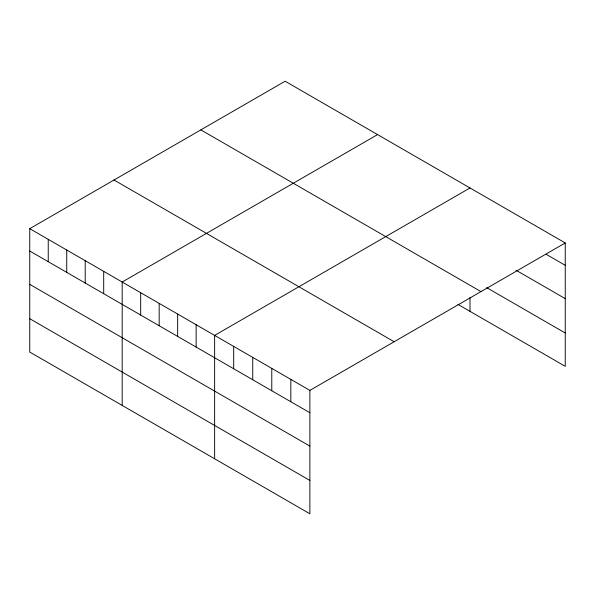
<?xml version="1.0" encoding="UTF-8"?>
<svg xmlns="http://www.w3.org/2000/svg" width="595" height="595" viewBox="0 0 595 595"><rect width="100%" height="100%" fill="white"/><g stroke="black" fill="none" stroke-linecap="round" stroke-linejoin="round"><path stroke-width="0.89" d="M29.75 228.666L309.876 390.394L309.876 513.775L29.75 352.047L29.75 228.666L285.124 81.225L565.25 242.953L565.25 366.334L457.949 304.387M377.565 134.596L122.191 282.037L122.191 405.418M470.005 187.968L214.631 335.401L214.631 458.79M309.876 390.394L565.25 242.953M546.203 254.31L565.25 265.311M516.043 270.234L565.25 298.645M486.673 287.63L565.25 332.999M200.85 129.881L480.976 291.609M114.024 180.01L394.15 341.738M29.75 251.016L309.876 412.744M29.75 284.358L309.876 446.086M29.75 318.704L309.876 480.433M470.005 297.455L470.005 311.349M290.829 379.394L290.829 401.751M271.781 368.394L271.781 390.751M252.734 357.402L252.734 379.751M233.679 346.402L233.679 368.759M196.142 324.729L196.142 347.086M177.66 314.056L177.66 336.413M159.17 303.383L159.17 325.733M140.68 292.71L140.68 315.06M103.701 271.357L103.701 293.714M85.211 260.684L85.211 283.041M66.729 250.012L66.729 272.369M48.24 239.339L48.24 261.688"/></g></svg>
